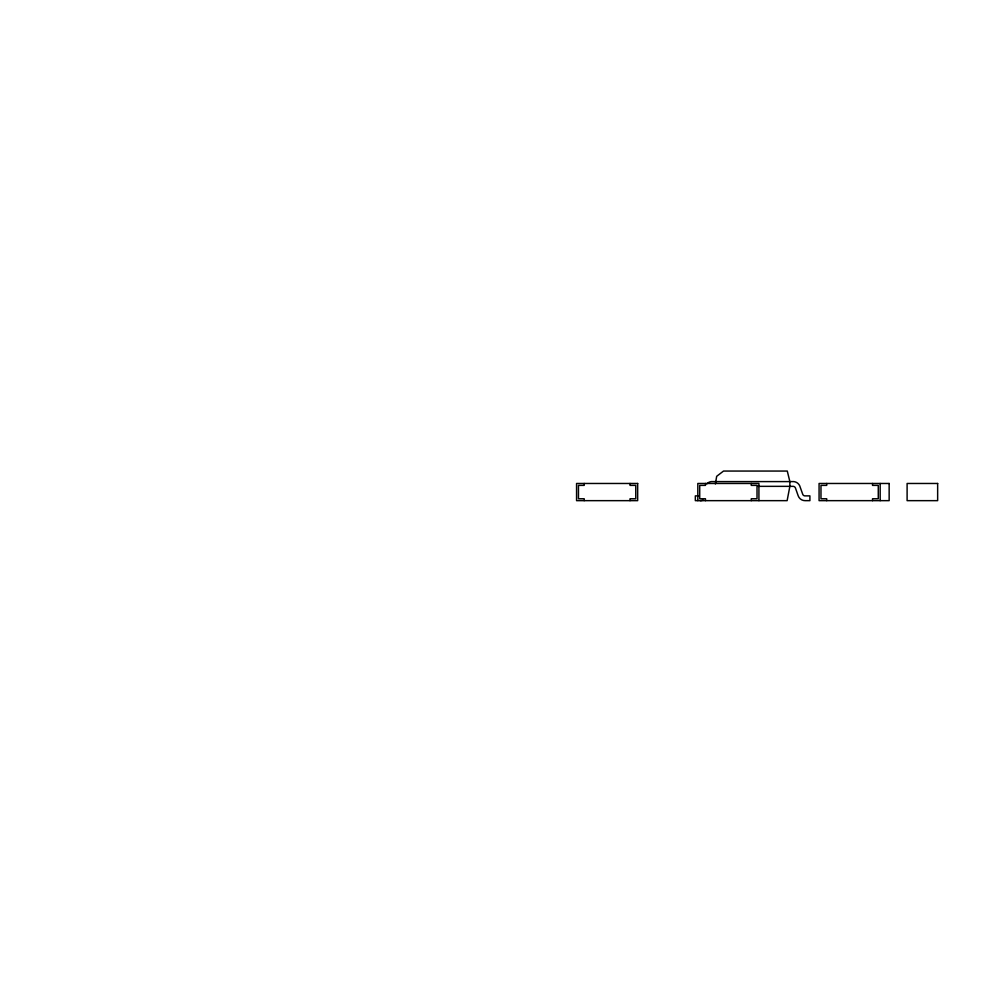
<?xml version="1.0" encoding="UTF-8"?>
<svg xmlns="http://www.w3.org/2000/svg" width="987" height="987" viewBox="0 0 987 987"><rect width="100%" height="100%" fill="white"/><g stroke="black" fill="none" stroke-linecap="round" stroke-linejoin="round"><path stroke-width="1.48" d="M757.794 486.344L793.067 486.344A2.542 2.542 0 0 1 795.46 488.034L798.187 495.807A7.291 7.291 0 0 0 805.059 500.656L809.908 500.656L809.908 495.881L804.8 495.869A2.517 2.517 0 0 1 802.789 494.45L799.692 485.764A7.316 7.316 0 0 0 793.819 481.594L711.417 481.594A7.316 7.316 0 0 0 706.803 483.901M698.882 495.881L695.329 495.881L695.329 500.656L787.132 500.656L789.859 486.344L789.859 481.57L787.281 471.058L723.52 471.058L716.673 476.314L715.39 483.951M880.17 483.47L880.17 500.656M872.533 483.47L872.533 485.382L878.27 485.382L878.27 498.756L872.533 498.756L872.533 500.656M826.711 483.47L826.711 485.382L820.974 485.382L820.974 498.756L826.711 498.756L826.711 500.656M758.917 500.656L758.917 483.47L697.821 483.47L697.821 500.656M751.28 483.47L751.28 485.382L757.017 485.382L757.017 498.756L751.28 498.756L751.28 500.656M705.458 483.47L705.458 485.382L699.721 485.382L699.721 498.756L705.458 498.756L705.458 500.656M630.027 483.47L630.027 485.382L635.764 485.382L635.764 498.756L630.027 498.756L630.027 500.656M584.205 483.47L584.205 485.382L578.468 485.382L578.468 498.756L584.205 498.756L584.205 500.656M703.089 500.051A7.291 7.291 0 0 1 700.19 500.656M637.664 483.47L576.568 483.47L576.568 500.656L637.664 500.656L637.664 483.47M889.151 483.47L819.074 483.47L819.074 500.656L889.151 500.656L889.151 483.47M937.65 483.47L907.102 483.47L907.102 500.656L937.65 500.656L937.65 483.47"/></g></svg>
